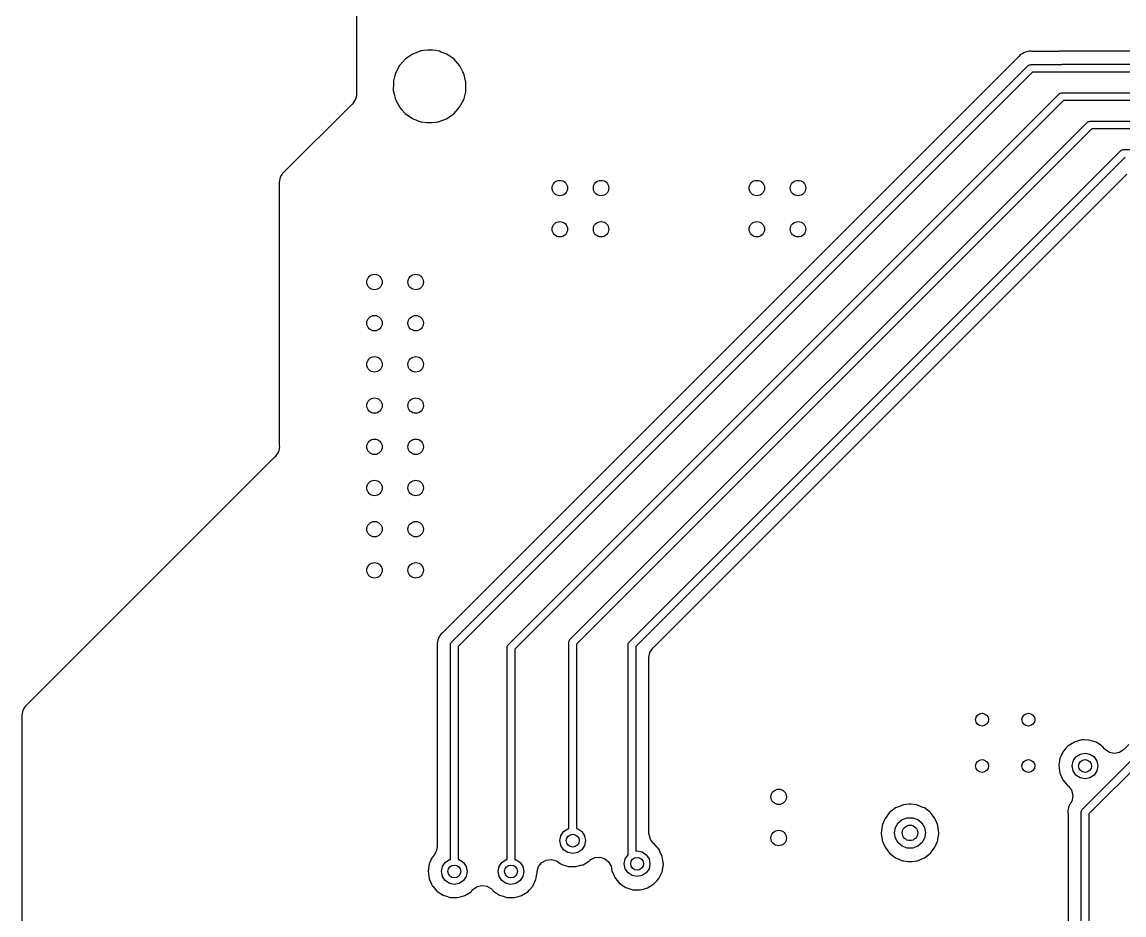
# Model space of a CAD drawing. Extents: x 0.99 to 4.24, y -7.27 to -4.02.
# Drawn here: x 0.994 to 1.837, y -5.949 to -5.266 of the extents above; entities that cross this region are included whole.
import ezdxf

# ---------------------------------------------------------------- set-up
doc = ezdxf.new("R2010")
doc.units = 0
doc.header["$MEASUREMENT"] = 0
doc.layers.add('BLACK', color=7, linetype='CONTINUOUS')

msp = doc.modelspace()

# ---------------------------------------------------------------- linework, layer by layer
at = {"layer": 'BLACK', "linetype": 'CONTINUOUS'}
for p, q in [((1.25018, -5.3189), (1.25018, -5.19291)), ((1.29247, -5.29054), (1.29101, -5.29154)), ((1.29296, -5.2902), (1.29247, -5.29054)), ((1.29247, -5.29054), (1.29247, -5.29054)), ((1.29924, -5.28783), (1.29296, -5.2902)), ((1.29984, -5.28776), (1.29924, -5.28783)), ((1.30134, -5.28757), (1.29984, -5.28776)), ((1.29984, -5.28776), (1.29984, -5.28776)), ((1.30422, -5.28722), (1.30134, -5.28757)), ((1.30773, -5.28722), (1.30422, -5.28722)), ((1.30806, -5.28727), (1.30773, -5.28722)), ((1.31072, -5.28762), (1.30806, -5.28727)), ((1.30806, -5.28727), (1.30806, -5.28727)), ((1.31285, -5.2879), (1.31072, -5.28762)), ((1.31341, -5.28812), (1.31285, -5.2879)), ((1.31487, -5.28869), (1.31341, -5.28812)), ((1.31341, -5.28812), (1.31341, -5.28812)), ((1.31911, -5.29034), (1.31487, -5.28869)), ((1.3246, -5.2942), (1.31911, -5.29034)), ((1.75725, -5.29105), (1.75642, -5.29204)), ((1.75837, -5.29041), (1.75725, -5.29105)), ((1.7591, -5.28994), (1.75837, -5.29041)), ((1.75945, -5.2897), (1.7591, -5.28994)), ((1.76016, -5.2892), (1.75945, -5.2897)), ((1.75945, -5.2897), (1.75945, -5.2897)), ((1.76072, -5.28905), (1.76016, -5.2892)), ((1.76123, -5.28876), (1.76072, -5.28905)), ((1.7625, -5.28853), (1.76123, -5.28876)), ((1.76335, -5.28835), (1.7625, -5.28853)), ((1.7646, -5.28801), (1.76335, -5.28835)), ((1.7658, -5.28812), (1.7646, -5.28801)), ((1.76588, -5.28812), (1.7658, -5.28812)), ((1.76675, -5.28816), (1.76588, -5.28812)), ((1.78688, -5.28816), (1.76675, -5.28816)), ((1.78758, -5.28813), (1.78688, -5.28816)), ((1.78838, -5.28792), (1.78758, -5.28813)), ((1.78924, -5.28799), (1.78838, -5.28792)), ((1.78966, -5.28803), (1.78924, -5.28799)), ((1.79053, -5.28807), (1.78966, -5.28803)), ((2.11656, -5.28807), (1.79053, -5.28807)), ((1.28296, -5.29901), (1.27982, -5.30495)), ((1.28743, -5.294), (1.28296, -5.29901)), ((1.29101, -5.29154), (1.28743, -5.294)), ((1.75583, -5.29268), (1.31631, -5.73221)), ((1.32268, -5.74), (1.76363, -5.29906)), ((1.32901, -5.29926), (1.3246, -5.2942)), ((1.32929, -5.29979), (1.32901, -5.29926)), ((1.75642, -5.29204), (1.75583, -5.29268)), ((1.76363, -5.29906), (1.76378, -5.29895)), ((1.76378, -5.29895), (1.76382, -5.29888)), ((1.76382, -5.29888), (1.76394, -5.29884)), ((1.76394, -5.29884), (1.76448, -5.29846)), ((1.76448, -5.29846), (1.76513, -5.29841)), ((1.76513, -5.29841), (1.76575, -5.29818)), ((1.76575, -5.29818), (1.78927, -5.29818)), ((1.78927, -5.29818), (1.78953, -5.29809)), ((1.78953, -5.29809), (2.12484, -5.29809)), ((1.27967, -5.30553), (1.27838, -5.31069)), ((1.27968, -5.30553), (1.27967, -5.30553)), ((1.27982, -5.30495), (1.27968, -5.30553)), ((1.76699, -5.30418), (1.3278, -5.74337)), ((1.33133, -5.30374), (1.32929, -5.29979)), ((1.33209, -5.30522), (1.33133, -5.30374)), ((1.33366, -5.31175), (1.33209, -5.30522)), ((1.78943, -5.30418), (1.76699, -5.30418)), ((1.78969, -5.30409), (1.78943, -5.30418)), ((2.12608, -5.30409), (1.78969, -5.30409)), ((1.27818, -5.31248), (1.27815, -5.31817)), ((1.27819, -5.31146), (1.27818, -5.31206)), ((1.27818, -5.31206), (1.27818, -5.31206)), ((1.27818, -5.31206), (1.27818, -5.31248)), ((1.27838, -5.31069), (1.27819, -5.31146)), ((1.33363, -5.31757), (1.33366, -5.31235)), ((1.33366, -5.31235), (1.33366, -5.31175)), ((1.24905, -5.32559), (1.2496, -5.32478)), ((1.2496, -5.32478), (1.25018, -5.32185)), ((1.25018, -5.31895), (1.25018, -5.3189)), ((1.25018, -5.3199), (1.25018, -5.31895)), ((1.25037, -5.32087), (1.25018, -5.3199)), ((1.25018, -5.32185), (1.25037, -5.32087)), ((1.25018, -5.32185), (1.25018, -5.32185)), ((1.27815, -5.31817), (1.27899, -5.32167)), ((1.27899, -5.32167), (1.27939, -5.32333)), ((1.27939, -5.32333), (1.27972, -5.3247)), ((1.27972, -5.3247), (1.27999, -5.32523)), ((1.33199, -5.32497), (1.33221, -5.32412)), ((1.33221, -5.32412), (1.33348, -5.31904)), ((1.33348, -5.31904), (1.33363, -5.31846)), ((1.33348, -5.31904), (1.33348, -5.31904)), ((1.33363, -5.31846), (1.33363, -5.31757)), ((1.36599, -5.74197), (1.78725, -5.32071)), ((1.78725, -5.32071), (1.7874, -5.32061)), ((1.7874, -5.32061), (1.78744, -5.32054)), ((1.78744, -5.32054), (1.78757, -5.32049)), ((1.78757, -5.32049), (1.7881, -5.32012)), ((1.7881, -5.32012), (1.78875, -5.32006)), ((1.78875, -5.32006), (1.78937, -5.31983)), ((1.78937, -5.31983), (2.13458, -5.31983)), ((1.19404, -5.38115), (1.24585, -5.32934)), ((1.24585, -5.32934), (1.24589, -5.32931)), ((1.24589, -5.32931), (1.24657, -5.32863)), ((1.24657, -5.32863), (1.24738, -5.32809)), ((1.24738, -5.32809), (1.2482, -5.32686)), ((1.2482, -5.32686), (1.24905, -5.32559)), ((1.24905, -5.32559), (1.24905, -5.32559)), ((1.27999, -5.32523), (1.27999, -5.32523)), ((1.27999, -5.32523), (1.28123, -5.32763)), ((1.28123, -5.32763), (1.2828, -5.33067)), ((1.2828, -5.33067), (1.28319, -5.33112)), ((1.28319, -5.33112), (1.28319, -5.33112)), ((1.28319, -5.33112), (1.28444, -5.33255)), ((1.28444, -5.33255), (1.28721, -5.33572)), ((1.32438, -5.33592), (1.32885, -5.33091)), ((1.32885, -5.33091), (1.33199, -5.32497)), ((1.79061, -5.32583), (1.37111, -5.74534)), ((2.13583, -5.32583), (1.79061, -5.32583)), ((1.28721, -5.33572), (1.2927, -5.33958)), ((1.2927, -5.33958), (1.29896, -5.34202)), ((1.31257, -5.34209), (1.31885, -5.33972)), ((1.31885, -5.33972), (1.31955, -5.33924)), ((1.31955, -5.33924), (1.32284, -5.33698)), ((1.32284, -5.33698), (1.32438, -5.33592)), ((1.80922, -5.34214), (1.80976, -5.34177)), ((1.80976, -5.34177), (1.81041, -5.34171)), ((1.81041, -5.34171), (1.81102, -5.34149)), ((1.81102, -5.34149), (2.14246, -5.34149)), ((1.29896, -5.34202), (1.30005, -5.34217)), ((1.30005, -5.34217), (1.30375, -5.34265)), ((1.30375, -5.34265), (1.30375, -5.34265)), ((1.30375, -5.34265), (1.30408, -5.3427)), ((1.30408, -5.3427), (1.30759, -5.3427)), ((1.30759, -5.3427), (1.31048, -5.34235)), ((1.31048, -5.34235), (1.31197, -5.34217)), ((1.31197, -5.34217), (1.31257, -5.34209)), ((1.31197, -5.34217), (1.31197, -5.34217)), ((1.41323, -5.73804), (1.8089, -5.34237)), ((1.81227, -5.34749), (1.41835, -5.7414)), ((1.8089, -5.34237), (1.80905, -5.34226)), ((1.80905, -5.34226), (1.8091, -5.34219)), ((1.8091, -5.34219), (1.80922, -5.34214)), ((2.1437, -5.34749), (1.81227, -5.34749)), ((1.45851, -5.74), (1.83449, -5.36402)), ((1.83449, -5.36402), (1.83465, -5.36391)), ((1.83465, -5.36391), (1.83469, -5.36384)), ((1.83469, -5.36384), (1.83481, -5.3638)), ((1.83481, -5.3638), (1.83535, -5.36342)), ((1.83535, -5.36342), (1.836, -5.36337)), ((1.836, -5.36337), (1.83661, -5.36314)), ((1.83661, -5.36314), (2.1523, -5.36314)), ((1.83786, -5.36914), (1.46363, -5.74337)), ((1.19188, -5.38439), (1.19404, -5.38115)), ((1.47657, -5.7446), (1.83909, -5.38208)), ((1.19112, -5.3882), (1.19188, -5.38439)), ((1.19112, -5.58858), (1.19112, -5.3882)), ((1.19, -5.59528), (1.19054, -5.59446)), ((1.19054, -5.59446), (1.1908, -5.59315)), ((1.1908, -5.59315), (1.19105, -5.59192)), ((1.19105, -5.5919), (1.19112, -5.59154)), ((1.19105, -5.59192), (1.19105, -5.5919)), ((1.19105, -5.59192), (1.19105, -5.59192)), ((1.19105, -5.59192), (1.19105, -5.59192)), ((1.19113, -5.58863), (1.19112, -5.58858)), ((1.19112, -5.59154), (1.19132, -5.59055)), ((1.19113, -5.58959), (1.19113, -5.58863)), ((1.19132, -5.59055), (1.19113, -5.58959)), ((0.99719, -5.78863), (1.1868, -5.59903)), ((1.1868, -5.59903), (1.18683, -5.599)), ((1.18683, -5.599), (1.18751, -5.59832)), ((1.18751, -5.59832), (1.18833, -5.59777)), ((1.18833, -5.59777), (1.18887, -5.59696)), ((1.18887, -5.59696), (1.18897, -5.59682)), ((1.18897, -5.59682), (1.19, -5.59528)), ((1.19, -5.59528), (1.19, -5.59528)), ((1.31238, -5.7376), (1.31223, -5.73846)), ((1.31267, -5.7371), (1.31238, -5.7376)), ((1.31282, -5.73654), (1.31267, -5.7371)), ((1.31332, -5.73583), (1.31282, -5.73654)), ((1.31356, -5.73548), (1.31332, -5.73582)), ((1.31332, -5.73582), (1.31332, -5.73583)), ((1.31403, -5.73475), (1.31356, -5.73548)), ((1.31468, -5.73363), (1.31403, -5.73475)), ((1.31567, -5.7328), (1.31468, -5.73363)), ((1.31631, -5.73221), (1.31567, -5.7328)), ((1.31197, -5.73972), (1.31163, -5.74097)), ((1.31163, -5.74097), (1.31171, -5.74184)), ((1.31171, -5.74184), (1.31175, -5.74226)), ((1.31175, -5.74226), (1.31178, -5.74313)), ((1.31178, -5.74313), (1.31178, -5.89632)), ((1.31216, -5.73888), (1.31197, -5.73972)), ((1.31223, -5.73846), (1.31216, -5.73888)), ((1.3218, -5.74213), (1.32184, -5.74194)), ((1.3218, -5.90611), (1.3218, -5.74213)), ((1.32181, -5.74186), (1.32187, -5.74174)), ((1.32184, -5.74194), (1.32181, -5.74186)), ((1.32187, -5.74174), (1.32198, -5.7411)), ((1.32198, -5.7411), (1.32241, -5.7406)), ((1.32241, -5.7406), (1.32268, -5.74)), ((1.3278, -5.74337), (1.3278, -5.90611)), ((1.36511, -5.74409), (1.36514, -5.74391)), ((1.36511, -5.90611), (1.36511, -5.74409)), ((1.36512, -5.74383), (1.36518, -5.74371)), ((1.36514, -5.74391), (1.36512, -5.74383)), ((1.36518, -5.74371), (1.36529, -5.74307)), ((1.36529, -5.74307), (1.36571, -5.74257)), ((1.36571, -5.74257), (1.36599, -5.74197)), ((1.37111, -5.74534), (1.37111, -5.90611)), ((1.41235, -5.74016), (1.41239, -5.73997)), ((1.41235, -5.88249), (1.41235, -5.74016)), ((1.41237, -5.7399), (1.41242, -5.73978)), ((1.41239, -5.73997), (1.41237, -5.7399)), ((1.41242, -5.73978), (1.41254, -5.73913)), ((1.41254, -5.73913), (1.41296, -5.73863)), ((1.41296, -5.73863), (1.41323, -5.73804)), ((1.41835, -5.7414), (1.41835, -5.88249)), ((1.45763, -5.74213), (1.45766, -5.74194)), ((1.45763, -5.90247), (1.45763, -5.74213)), ((1.45764, -5.74186), (1.4577, -5.74174)), ((1.45766, -5.74194), (1.45764, -5.74186)), ((1.4577, -5.74174), (1.45781, -5.7411)), ((1.45781, -5.7411), (1.45823, -5.7406)), ((1.45823, -5.7406), (1.45851, -5.74)), ((1.46363, -5.74337), (1.46363, -5.89979)), ((1.47441, -5.74783), (1.47657, -5.7446)), ((1.47365, -5.75164), (1.47441, -5.74783)), ((1.47365, -5.88635), (1.47365, -5.75164)), ((0.99427, -5.79568), (0.99503, -5.79187)), ((0.99427, -6.06257), (0.99427, -5.79568)), ((0.99503, -5.79187), (0.99719, -5.78863)), ((1.7925, -5.82115), (1.79087, -5.82301)), ((1.79408, -5.81936), (1.7925, -5.82115)), ((1.79889, -5.81633), (1.79408, -5.81936)), ((1.79958, -5.81613), (1.79889, -5.81633)), ((1.80368, -5.81496), (1.79958, -5.81613)), ((1.79958, -5.81613), (1.79958, -5.81613)), ((1.80436, -5.81476), (1.80368, -5.81496)), ((1.80368, -5.81496), (1.80368, -5.81496)), ((1.80507, -5.81477), (1.80436, -5.81476)), ((1.80658, -5.81478), (1.80507, -5.81477)), ((1.81005, -5.8148), (1.80658, -5.81478)), ((1.81278, -5.81561), (1.81005, -5.8148)), ((1.81482, -5.81623), (1.81278, -5.81561)), ((1.8155, -5.81643), (1.81482, -5.81623)), ((1.81482, -5.81623), (1.81482, -5.81623)), ((1.8161, -5.81682), (1.8155, -5.81643)), ((1.81968, -5.81914), (1.8161, -5.81682)), ((1.82028, -5.81952), (1.81968, -5.81914)), ((1.81968, -5.81914), (1.81968, -5.81914)), ((1.82074, -5.82006), (1.82028, -5.81952)), ((1.82205, -5.82158), (1.82074, -5.82006)), ((1.82074, -5.82006), (1.82074, -5.82006)), ((1.82255, -5.82212), (1.82205, -5.82158)), ((1.84048, -5.81828), (1.83664, -5.82212)), ((1.7879, -5.82878), (1.78702, -5.8344)), ((1.7886, -5.82728), (1.7879, -5.82878)), ((1.79001, -5.82427), (1.7886, -5.82728)), ((1.79031, -5.82363), (1.79001, -5.82427)), ((1.79001, -5.82427), (1.79001, -5.82427)), ((1.79087, -5.82301), (1.79031, -5.82363)), ((1.79799, -5.83088), (1.80013, -5.82769)), ((1.80013, -5.82769), (1.80332, -5.82555)), ((1.80332, -5.82555), (1.80709, -5.8248)), ((1.80497, -5.86796), (1.84827, -5.82465)), ((1.80709, -5.8248), (1.81085, -5.82555)), ((1.85164, -5.82977), (1.81009, -5.87132)), ((1.81085, -5.82555), (1.81405, -5.82769)), ((1.81405, -5.82769), (1.81618, -5.83088)), ((1.82578, -5.82428), (1.82255, -5.82212)), ((1.82959, -5.82504), (1.82578, -5.82428)), ((1.8334, -5.82428), (1.82959, -5.82504)), ((1.83664, -5.82212), (1.8334, -5.82428)), ((1.78702, -5.8344), (1.78776, -5.84004)), ((1.79724, -5.83465), (1.79799, -5.83088)), ((1.79799, -5.83841), (1.79724, -5.83465)), ((1.80013, -5.84161), (1.79799, -5.83841)), ((1.81618, -5.83841), (1.81405, -5.84161)), ((1.81618, -5.83088), (1.81693, -5.83465)), ((1.81693, -5.83465), (1.81618, -5.83841)), ((1.78776, -5.84004), (1.78805, -5.84069)), ((1.78805, -5.84069), (1.78805, -5.84069)), ((1.78805, -5.84069), (1.78956, -5.84414)), ((1.78956, -5.84414), (1.79005, -5.84525)), ((1.79005, -5.84525), (1.79371, -5.8496)), ((1.80332, -5.84374), (1.80013, -5.84161)), ((1.80709, -5.84449), (1.80332, -5.84374)), ((1.81085, -5.84374), (1.80709, -5.84449)), ((1.81405, -5.84161), (1.81085, -5.84374)), ((1.79371, -5.8496), (1.7943, -5.85)), ((1.7943, -5.85), (1.79443, -5.85011)), ((1.79443, -5.85011), (1.79677, -5.85322)), ((1.79677, -5.85322), (1.79774, -5.85698)), ((1.67258, -5.86389), (1.66818, -5.86447)), ((1.67323, -5.86381), (1.67258, -5.86389)), ((1.67388, -5.86389), (1.67323, -5.86381)), ((1.67828, -5.86447), (1.67388, -5.86389)), ((1.7956, -5.86378), (1.7951, -5.86449)), ((1.79585, -5.86343), (1.7956, -5.86378)), ((1.7956, -5.86378), (1.7956, -5.86378)), ((1.79631, -5.8627), (1.79585, -5.86343)), ((1.79642, -5.86252), (1.79631, -5.8627)), ((1.79719, -5.86083), (1.79642, -5.86252)), ((1.79774, -5.85698), (1.79719, -5.86083)), ((1.65766, -5.87026), (1.65416, -5.87482)), ((1.66222, -5.86676), (1.65766, -5.87026)), ((1.66512, -5.86556), (1.66222, -5.86676)), ((1.66693, -5.86481), (1.66512, -5.86556)), ((1.66753, -5.86456), (1.66693, -5.86481)), ((1.66693, -5.86481), (1.66693, -5.86481)), ((1.66818, -5.86447), (1.66753, -5.86456)), ((1.66818, -5.86447), (1.66818, -5.86447)), ((1.67893, -5.86456), (1.67828, -5.86447)), ((1.67828, -5.86447), (1.67828, -5.86447)), ((1.67953, -5.86481), (1.67893, -5.86456)), ((1.68311, -5.86629), (1.67953, -5.86481)), ((1.67953, -5.86481), (1.67953, -5.86481)), ((1.68424, -5.86676), (1.68311, -5.86629)), ((1.6888, -5.87026), (1.68424, -5.86676)), ((1.6923, -5.87482), (1.6888, -5.87026)), ((1.79425, -5.86768), (1.79392, -5.86893)), ((1.79392, -5.86893), (1.79403, -5.87021)), ((1.79403, -5.87021), (1.79407, -5.87108)), ((1.79407, -5.87108), (1.79407, -6.00459)), ((1.79444, -5.86683), (1.79425, -5.86768)), ((1.79451, -5.86642), (1.79444, -5.86683)), ((1.79466, -5.86556), (1.79451, -5.86642)), ((1.79495, -5.86505), (1.79466, -5.86556)), ((1.7951, -5.86449), (1.79495, -5.86505)), ((1.80409, -5.87008), (1.80412, -5.8699)), ((1.80409, -6.01438), (1.80409, -5.87008)), ((1.8041, -5.86982), (1.80415, -5.8697)), ((1.80412, -5.8699), (1.8041, -5.86982)), ((1.80415, -5.8697), (1.80427, -5.86905)), ((1.80427, -5.86905), (1.80469, -5.86855)), ((1.80469, -5.86855), (1.80497, -5.86796)), ((1.81009, -5.87132), (1.81009, -6.01438)), ((1.65187, -5.88078), (1.65143, -5.88412)), ((1.65196, -5.88013), (1.65187, -5.88077)), ((1.65187, -5.88077), (1.65187, -5.88078)), ((1.65231, -5.87929), (1.65196, -5.88013)), ((1.65376, -5.87579), (1.65231, -5.87929)), ((1.65416, -5.87482), (1.65376, -5.87579)), ((1.66213, -5.88179), (1.66418, -5.87823)), ((1.66418, -5.87823), (1.66732, -5.8756)), ((1.66732, -5.8756), (1.67118, -5.8742)), ((1.67118, -5.8742), (1.67528, -5.8742)), ((1.67528, -5.8742), (1.67913, -5.8756)), ((1.67913, -5.8756), (1.68228, -5.87823)), ((1.68228, -5.87823), (1.68433, -5.88179)), ((1.6927, -5.87579), (1.6923, -5.87482)), ((1.69415, -5.87929), (1.6927, -5.87579)), ((1.6945, -5.88013), (1.69415, -5.87929)), ((1.69458, -5.88077), (1.6945, -5.88013)), ((1.69458, -5.88078), (1.69458, -5.88077)), ((1.69502, -5.88412), (1.69458, -5.88078)), ((1.40551, -5.89173), (1.40626, -5.88797)), ((1.40626, -5.88797), (1.40839, -5.88477)), ((1.40839, -5.88477), (1.41159, -5.88264)), ((1.41159, -5.88264), (1.41235, -5.88249)), ((1.41835, -5.88249), (1.41912, -5.88264)), ((1.41912, -5.88264), (1.42231, -5.88477)), ((1.42231, -5.88477), (1.42445, -5.88797)), ((1.42445, -5.88797), (1.4252, -5.89173)), ((1.47367, -5.88703), (1.47365, -5.88635)), ((1.47469, -5.89078), (1.47367, -5.88703)), ((1.65143, -5.88412), (1.65121, -5.88583)), ((1.65121, -5.88583), (1.65129, -5.88647)), ((1.65129, -5.88647), (1.65187, -5.89083)), ((1.66142, -5.88583), (1.66213, -5.88179)), ((1.66213, -5.88987), (1.66142, -5.88583)), ((1.68433, -5.88179), (1.68504, -5.88583)), ((1.68504, -5.88583), (1.68433, -5.88987)), ((1.69459, -5.89083), (1.69516, -5.88647)), ((1.69525, -5.88583), (1.69502, -5.88412)), ((1.69516, -5.88647), (1.69525, -5.88583)), ((1.31178, -5.89632), (1.31103, -5.90013)), ((1.40626, -5.8955), (1.40551, -5.89173)), ((1.40839, -5.89869), (1.40626, -5.8955)), ((1.42445, -5.8955), (1.42231, -5.89869)), ((1.4252, -5.89173), (1.42445, -5.8955)), ((1.47706, -5.89385), (1.47469, -5.89078)), ((1.47716, -5.89394), (1.47706, -5.89385)), ((1.47776, -5.89433), (1.47716, -5.89394)), ((1.48147, -5.89864), (1.47776, -5.89433)), ((1.65187, -5.89083), (1.65196, -5.89153)), ((1.65196, -5.89153), (1.65221, -5.89213)), ((1.65221, -5.89213), (1.65221, -5.89213)), ((1.65221, -5.89213), (1.65296, -5.89395)), ((1.65296, -5.89395), (1.65416, -5.89684)), ((1.65416, -5.89684), (1.65766, -5.9014)), ((1.66418, -5.89342), (1.66213, -5.88987)), ((1.66732, -5.89606), (1.66418, -5.89342)), ((1.67118, -5.89746), (1.66732, -5.89606)), ((1.67528, -5.89746), (1.67118, -5.89746)), ((1.67913, -5.89606), (1.67528, -5.89746)), ((1.68228, -5.89342), (1.67913, -5.89606)), ((1.68433, -5.88987), (1.68228, -5.89342)), ((1.6888, -5.9014), (1.6923, -5.89684)), ((1.6923, -5.89684), (1.69349, -5.89395)), ((1.69349, -5.89395), (1.69425, -5.89213)), ((1.69425, -5.89213), (1.6945, -5.89153)), ((1.69425, -5.89213), (1.69425, -5.89213)), ((1.6945, -5.89153), (1.69459, -5.89083)), ((1.30773, -5.90498), (1.30604, -5.90858)), ((1.30803, -5.90434), (1.30773, -5.90498)), ((1.30773, -5.90498), (1.30773, -5.90498)), ((1.30929, -5.90291), (1.30803, -5.90434)), ((1.31103, -5.90013), (1.30929, -5.90291)), ((1.31784, -5.90839), (1.32104, -5.90626)), ((1.32104, -5.90626), (1.3218, -5.90611)), ((1.3278, -5.90611), (1.32857, -5.90626)), ((1.32857, -5.90626), (1.33176, -5.90839)), ((1.36115, -5.90839), (1.36434, -5.90626)), ((1.36434, -5.90626), (1.36511, -5.90611)), ((1.37111, -5.90611), (1.37188, -5.90626)), ((1.37188, -5.90626), (1.37507, -5.90839)), ((1.39514, -5.90658), (1.39901, -5.90617)), ((1.39901, -5.90617), (1.40274, -5.90726)), ((1.41159, -5.90083), (1.40839, -5.89869)), ((1.41535, -5.90157), (1.41159, -5.90083)), ((1.41912, -5.90083), (1.41535, -5.90157)), ((1.42231, -5.89869), (1.41912, -5.90083)), ((1.42875, -5.90656), (1.43217, -5.90471)), ((1.43217, -5.90471), (1.43603, -5.90431)), ((1.43603, -5.90431), (1.43976, -5.90541)), ((1.43976, -5.90541), (1.44278, -5.90786)), ((1.45472, -5.90945), (1.45547, -5.90568)), ((1.45547, -5.90568), (1.45761, -5.90249)), ((1.45761, -5.90249), (1.45763, -5.90247)), ((1.46363, -5.89979), (1.46457, -5.89961)), ((1.46457, -5.89961), (1.46833, -5.90036)), ((1.46833, -5.90036), (1.47153, -5.90249)), ((1.47153, -5.90249), (1.47366, -5.90568)), ((1.47366, -5.90568), (1.47441, -5.90945)), ((1.48177, -5.89928), (1.48147, -5.89864)), ((1.48232, -5.90049), (1.48177, -5.89928)), ((1.48177, -5.89928), (1.48177, -5.89928)), ((1.48383, -5.90382), (1.48232, -5.90049)), ((1.48426, -5.90685), (1.48383, -5.90382)), ((1.65766, -5.9014), (1.66222, -5.9049)), ((1.66222, -5.9049), (1.66282, -5.90515)), ((1.66282, -5.90515), (1.66693, -5.90685)), ((1.67953, -5.90685), (1.68363, -5.90515)), ((1.68363, -5.90515), (1.68424, -5.9049)), ((1.68424, -5.9049), (1.6888, -5.9014)), ((1.30561, -5.90949), (1.30474, -5.91511)), ((1.30604, -5.90858), (1.30561, -5.90949)), ((1.31496, -5.91535), (1.31571, -5.91159)), ((1.31571, -5.91159), (1.31784, -5.90839)), ((1.33176, -5.90839), (1.3339, -5.91159)), ((1.3339, -5.91159), (1.33465, -5.91535)), ((1.35827, -5.91535), (1.35902, -5.91159)), ((1.35902, -5.91159), (1.36115, -5.90839)), ((1.37507, -5.90839), (1.3772, -5.91159)), ((1.3772, -5.91159), (1.37795, -5.91535)), ((1.3882, -5.9152), (1.38929, -5.91147)), ((1.38929, -5.91147), (1.39173, -5.90844)), ((1.39173, -5.90844), (1.39514, -5.90658)), ((1.40274, -5.90726), (1.40364, -5.9078)), ((1.40364, -5.9078), (1.40506, -5.90874)), ((1.40506, -5.90874), (1.40612, -5.90945)), ((1.40612, -5.90945), (1.40672, -5.90984)), ((1.40672, -5.90984), (1.40739, -5.91006)), ((1.40739, -5.91006), (1.40739, -5.91006)), ((1.40739, -5.91006), (1.40864, -5.91044)), ((1.40864, -5.91044), (1.41215, -5.91154)), ((1.41215, -5.91154), (1.41484, -5.91159)), ((1.41484, -5.91159), (1.41713, -5.91163)), ((1.41713, -5.91163), (1.41713, -5.91163)), ((1.41713, -5.91163), (1.41783, -5.91164)), ((1.41783, -5.91164), (1.42156, -5.91063)), ((1.42156, -5.91063), (1.42264, -5.91034)), ((1.42264, -5.91033), (1.42332, -5.91015)), ((1.42264, -5.91034), (1.42264, -5.91033)), ((1.42332, -5.91015), (1.42817, -5.90717)), ((1.42817, -5.90717), (1.42865, -5.90665)), ((1.42865, -5.90665), (1.42875, -5.90656)), ((1.44278, -5.90786), (1.44463, -5.91128)), ((1.44463, -5.91128), (1.44499, -5.91293)), ((1.44499, -5.91293), (1.44524, -5.91485)), ((1.45547, -5.91322), (1.45472, -5.90945)), ((1.45761, -5.91641), (1.45547, -5.91322)), ((1.47366, -5.91322), (1.47153, -5.91641)), ((1.47441, -5.90945), (1.47366, -5.91322)), ((1.48368, -5.91555), (1.48463, -5.90994)), ((1.48455, -5.90884), (1.48426, -5.90685)), ((1.48463, -5.90945), (1.48455, -5.90884)), ((1.48463, -5.90994), (1.48463, -5.90945)), ((1.66693, -5.90685), (1.66693, -5.90685)), ((1.66693, -5.90685), (1.66753, -5.9071)), ((1.66753, -5.9071), (1.66818, -5.90718)), ((1.66818, -5.90718), (1.66818, -5.90718)), ((1.66818, -5.90718), (1.67149, -5.90762)), ((1.67149, -5.90762), (1.67241, -5.90774)), ((1.67241, -5.90774), (1.67258, -5.90776)), ((1.67258, -5.90776), (1.67323, -5.90785)), ((1.67323, -5.90785), (1.67388, -5.90776)), ((1.67388, -5.90776), (1.67404, -5.90774)), ((1.67404, -5.90774), (1.67497, -5.90762)), ((1.67497, -5.90762), (1.67828, -5.90718)), ((1.67828, -5.90718), (1.67893, -5.9071)), ((1.67828, -5.90718), (1.67828, -5.90718)), ((1.67893, -5.9071), (1.67953, -5.90685)), ((1.67953, -5.90685), (1.67953, -5.90685)), ((1.30474, -5.91511), (1.30548, -5.92075)), ((1.30548, -5.92075), (1.30576, -5.9214)), ((1.30576, -5.9214), (1.30576, -5.9214)), ((1.30576, -5.9214), (1.30732, -5.92495)), ((1.31571, -5.91912), (1.31496, -5.91535)), ((1.31784, -5.92231), (1.31571, -5.91912)), ((1.32104, -5.92445), (1.31784, -5.92231)), ((1.33176, -5.92231), (1.32857, -5.92445)), ((1.3339, -5.91912), (1.33176, -5.92231)), ((1.33465, -5.91535), (1.3339, -5.91912)), ((1.35902, -5.91912), (1.35827, -5.91535)), ((1.36115, -5.92231), (1.35902, -5.91912)), ((1.36434, -5.92445), (1.36115, -5.92231)), ((1.37507, -5.92231), (1.37188, -5.92445)), ((1.3772, -5.91912), (1.37507, -5.92231)), ((1.37795, -5.91535), (1.3772, -5.91912)), ((1.38475, -5.92658), (1.38723, -5.92146)), ((1.38723, -5.92146), (1.38747, -5.92003)), ((1.38747, -5.92003), (1.38811, -5.91622)), ((1.38811, -5.91622), (1.38817, -5.91584)), ((1.38811, -5.91622), (1.38811, -5.91622)), ((1.38817, -5.91584), (1.38818, -5.91546)), ((1.38818, -5.91546), (1.3882, -5.9152)), ((1.44524, -5.91485), (1.44553, -5.91549)), ((1.44553, -5.91549), (1.44553, -5.91549)), ((1.44553, -5.91549), (1.4464, -5.91749)), ((1.4464, -5.91749), (1.44753, -5.92005)), ((1.44753, -5.92005), (1.45119, -5.92441)), ((1.4608, -5.91854), (1.45761, -5.91641)), ((1.46457, -5.91929), (1.4608, -5.91854)), ((1.46833, -5.91854), (1.46457, -5.91929)), ((1.47153, -5.91641), (1.46833, -5.91854)), ((1.47843, -5.92373), (1.47961, -5.92243)), ((1.47961, -5.92243), (1.4812, -5.92067)), ((1.4812, -5.92067), (1.48368, -5.91555)), ((1.30732, -5.92495), (1.30777, -5.92596)), ((1.30777, -5.92596), (1.30822, -5.9265)), ((1.30822, -5.9265), (1.30822, -5.9265)), ((1.30822, -5.9265), (1.30829, -5.92658)), ((1.30829, -5.92658), (1.31143, -5.93031)), ((1.31143, -5.93031), (1.31616, -5.93347)), ((1.3248, -5.9252), (1.32104, -5.92445)), ((1.32857, -5.92445), (1.3248, -5.9252)), ((1.33277, -5.93377), (1.33762, -5.93079)), ((1.33762, -5.93079), (1.3384, -5.92993)), ((1.3384, -5.92993), (1.33904, -5.92922)), ((1.33904, -5.92922), (1.34216, -5.92691)), ((1.34216, -5.92691), (1.34593, -5.92596)), ((1.34593, -5.92596), (1.34978, -5.92653)), ((1.34978, -5.92653), (1.35311, -5.92852)), ((1.35311, -5.92852), (1.35405, -5.9295)), ((1.35405, -5.9295), (1.35428, -5.92977)), ((1.35428, -5.92977), (1.35474, -5.93031)), ((1.35474, -5.93031), (1.35947, -5.93347)), ((1.36811, -5.9252), (1.36434, -5.92445)), ((1.37188, -5.92445), (1.36811, -5.9252)), ((1.37608, -5.93377), (1.38093, -5.93079)), ((1.38093, -5.93079), (1.38201, -5.9296)), ((1.38201, -5.9296), (1.38224, -5.92935)), ((1.38224, -5.92935), (1.38475, -5.92658)), ((1.45119, -5.92441), (1.45593, -5.92756)), ((1.45593, -5.92756), (1.45661, -5.92777)), ((1.45661, -5.92777), (1.45661, -5.92777)), ((1.45661, -5.92777), (1.4575, -5.92805)), ((1.4575, -5.92805), (1.46136, -5.92926)), ((1.46136, -5.92926), (1.46406, -5.92931)), ((1.46406, -5.92931), (1.46634, -5.92935)), ((1.46634, -5.92935), (1.46634, -5.92935)), ((1.46634, -5.92935), (1.46705, -5.92936)), ((1.46705, -5.92936), (1.47012, -5.92852)), ((1.47012, -5.92852), (1.47185, -5.92805)), ((1.47185, -5.92805), (1.47254, -5.92786)), ((1.47185, -5.92805), (1.47185, -5.92805)), ((1.47254, -5.92786), (1.47738, -5.92489)), ((1.47738, -5.92489), (1.47843, -5.92373)), ((1.31616, -5.93347), (1.31684, -5.93368)), ((1.31684, -5.93368), (1.31684, -5.93368)), ((1.31684, -5.93368), (1.31809, -5.93407)), ((1.31809, -5.93407), (1.32159, -5.93516)), ((1.32159, -5.93516), (1.32429, -5.93521)), ((1.32429, -5.93521), (1.32657, -5.93525)), ((1.32657, -5.93525), (1.32657, -5.93525)), ((1.32657, -5.93525), (1.32728, -5.93527)), ((1.32728, -5.93527), (1.33033, -5.93444)), ((1.33033, -5.93444), (1.33209, -5.93396)), ((1.33209, -5.93396), (1.33277, -5.93377)), ((1.33209, -5.93396), (1.33209, -5.93396)), ((1.35947, -5.93347), (1.36015, -5.93368)), ((1.36015, -5.93368), (1.36015, -5.93368)), ((1.36015, -5.93368), (1.36139, -5.93407)), ((1.36139, -5.93407), (1.3649, -5.93516)), ((1.3649, -5.93516), (1.3676, -5.93521)), ((1.3676, -5.93521), (1.36988, -5.93525)), ((1.36988, -5.93525), (1.36988, -5.93525)), ((1.36988, -5.93525), (1.37059, -5.93527)), ((1.37059, -5.93527), (1.37364, -5.93444)), ((1.37364, -5.93444), (1.37539, -5.93396)), ((1.37539, -5.93396), (1.3754, -5.93396)), ((1.3754, -5.93396), (1.37608, -5.93377))]:
    msp.add_line(p, q, dxfattribs=at)
at = {"layer": 'BLACK'}
for centre, radius in [((1.40551, -5.39272), 0.00591), ((1.43701, -5.39272), 0.00591), ((1.5561, -5.39272), 0.00591), ((1.5876, -5.39272), 0.00591), ((1.40551, -5.42421), 0.00591), ((1.43701, -5.42421), 0.00591), ((1.5561, -5.42421), 0.00591), ((1.5876, -5.42421), 0.00591), ((1.26378, -5.46457), 0.00591), ((1.29528, -5.46457), 0.00591), ((1.26378, -5.49606), 0.00591), ((1.29528, -5.49606), 0.00591), ((1.26378, -5.52756), 0.00591), ((1.29528, -5.52756), 0.00591), ((1.26378, -5.55906), 0.00591), ((1.29528, -5.55906), 0.00591), ((1.26378, -5.59055), 0.00591), ((1.29528, -5.59055), 0.00591), ((1.26378, -5.62205), 0.00591), ((1.29528, -5.62205), 0.00591), ((1.26378, -5.65354), 0.00591), ((1.29528, -5.65354), 0.00591), ((1.26378, -5.68504), 0.00591), ((1.29528, -5.68504), 0.00591), ((1.72835, -5.79921), 0.00492), ((1.76378, -5.79921), 0.00492), ((1.72835, -5.83465), 0.00492), ((1.76378, -5.83465), 0.00492), ((1.80709, -5.83465), 0.00492), ((1.57283, -5.85827), 0.00591), ((1.67323, -5.88583), 0.00591), ((1.41535, -5.89173), 0.00492), ((1.57283, -5.88976), 0.00591), ((1.46457, -5.90945), 0.00492), ((1.3248, -5.91535), 0.00492), ((1.36811, -5.91535), 0.00492)]:
    msp.add_circle(centre, radius, dxfattribs=at)

doc.saveas('drawing.dxf')
